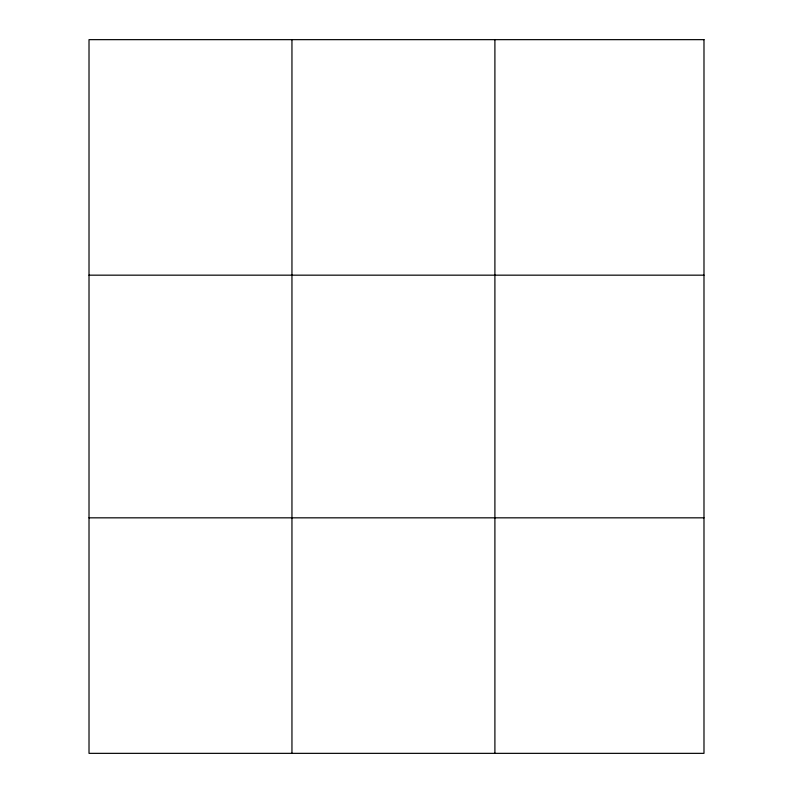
<?xml version="1.0" encoding="UTF-8"?>
<svg xmlns="http://www.w3.org/2000/svg" width="793" height="793" viewBox="0 0 793 793"><rect width="100%" height="100%" fill="white"/><g stroke="black" fill="none" stroke-linecap="round" stroke-linejoin="round"><path stroke-width="1.19" d="M291.953 39.65L291.953 753.35M494.901 39.65L494.901 753.35M89.014 275.171L703.986 275.171M89.014 517.829L703.986 517.829M703.986 39.65L703.986 753.35L89.014 753.35L89.014 39.65L703.986 39.65"/></g></svg>
